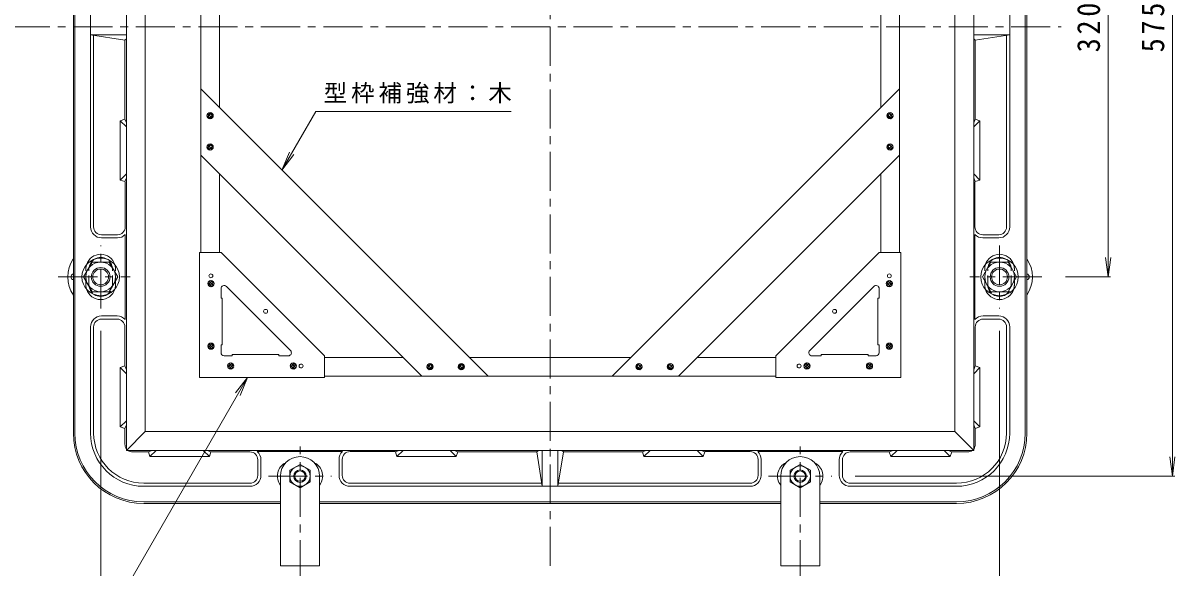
# Model space of a CAD drawing. Units: millimetres, scale not verified. Extents: x -898 to 907, y -680 to 605.
# Drawn here: x 171 to 907, y -164 to 184 of the extents above; entities that cross this region are included whole.
import ezdxf

# ---------------------------------------------------------------- set-up
doc = ezdxf.new("R2010")
doc.units = ezdxf.units.MM
doc.header["$LTSCALE"] = 5
doc.linetypes.add('CHAIN1', pattern=[8, 5, -1, 1, -1])
doc.linetypes.add('DASHED1', pattern=[1.8, 1.2, -0.6])
for name, color, linetype, lineweight in [('A-0', 4, 'Continuous', 9), ('A-1', 2, 'Continuous', 9), ('A-2', 6, 'DASHED1', 9), ('A-4', 7, 'Continuous', 9), ('A-8', 4, 'Continuous', 9), ('A-9', 4, 'Continuous', 9), ('A-A', 3, 'Continuous', 9), ('A-C', 4, 'Continuous', 9), ('A-E', 7, 'Continuous', 9)]:
    doc.layers.add(name, color=color, linetype=linetype, lineweight=lineweight)
doc.styles.add('ＭＳ ゴシック', font='')
doc.styles.get('ＭＳ ゴシック').set_extended_font_data('MS Gothic')

msp = doc.modelspace()

# ---------------------------------------------------------------- linework, layer by layer
at = {"layer": 'A-0'}
for p, q in [((284.227, 37.639), (284.227, 326.239)), ((731.227, 37.639), (731.227, 326.24)), ((296.227, 130.287), (296.227, 233.592)), ((719.227, 130.287), (719.227, 233.592)), ((296.227, 37.639), (296.227, 87.861)), ((719.227, 37.639), (719.227, 87.861)), ((363.427, -29.561), (413.648, -29.561)), ((456.074, -29.561), (559.379, -29.561)), ((601.806, -29.561), (652.027, -29.561)), ((363.427, -41.56), (652.027, -41.56))]:
    msp.add_line(p, q, dxfattribs=at)
at = {"layer": 'A-0', "color": 6}
for p, q in [((284.227, 142.287), (468.074, -41.56)), ((284.227, 142.287), (284.227, 99.861)), ((547.379, -41.561), (731.227, 142.287)), ((731.227, 99.861), (731.227, 142.287)), ((284.227, 99.861), (425.648, -41.56)), ((589.806, -41.561), (731.227, 99.861)), ((425.648, -41.56), (468.074, -41.56)), ((547.379, -41.561), (589.806, -41.561))]:
    msp.add_line(p, q, dxfattribs=at)
at = {"layer": 'A-0', "color": 2}
for p, q in [((335.227, -105.56), (335.227, -163.06)), ((360.227, -105.56), (360.227, -163.06)), ((655.227, -105.56), (655.227, -163.06)), ((680.227, -105.56), (680.227, -163.06)), ((360.227, -163.06), (335.227, -163.06)), ((655.227, -163.06), (680.227, -163.06))]:
    msp.add_line(p, q, dxfattribs=at)
at = {"layer": 'A-0'}
msp.add_circle((795.227, 21.94), 5.053, dxfattribs=at)
at = {"layer": 'A-0', "color": 2}
for centre in [(347.727, -105.56), (667.727, -105.56)]:
    msp.add_arc(centre, 12.5, 0, 180, dxfattribs=at)
at = {"layer": 'A-1'}
for p, q in [((236.727, -89.061), (236.727, 452.939)), ((778.727, 452.939), (778.727, -89.061)), ((202.727, -78.061), (202.727, 441.939)), ((203.727, -78.061), (203.727, 441.939)), ((248.727, -77.061), (248.727, 440.94)), ((766.727, 440.94), (766.727, -77.061)), ((811.727, 441.939), (811.727, -78.06)), ((812.727, 441.939), (812.727, -78.06)), ((213.727, 53.939), (213.727, 309.94)), ((801.727, 309.94), (801.727, 53.939)), ((235.727, 173.44), (213.727, 176.939)), ((213.727, 176.939), (236.727, 176.939)), ((801.727, 176.939), (778.727, 176.939)), ((779.727, 173.44), (801.727, 176.939)), ((215.727, 53.939), (215.727, 176.621)), ((235.727, 173.44), (236.727, 174.427)), ((235.727, 122.937), (235.727, 173.44)), ((779.727, 173.44), (778.727, 174.427)), ((779.727, 122.937), (779.727, 173.44)), ((799.727, 53.939), (799.727, 176.621)), ((235.727, 122.937), (232.718, 121.939)), ((232.718, 121.939), (236.727, 117.978)), ((232.718, 121.939), (232.718, 83.94)), ((235.727, 122.937), (236.727, 120.501)), ((779.727, 122.937), (778.727, 120.501)), ((782.735, 121.939), (778.727, 117.978)), ((779.727, 122.937), (782.735, 121.939)), ((782.735, 121.939), (782.735, 83.94)), ((236.727, 87.901), (232.718, 83.94)), ((235.727, 82.942), (232.718, 83.94)), ((236.727, 85.38), (235.727, 82.942)), ((235.952, 82.867), (235.952, 53.939)), ((778.727, 87.901), (782.735, 83.94)), ((778.727, 85.38), (779.727, 82.942)), ((779.501, 82.867), (779.501, 53.939)), ((779.727, 82.942), (782.735, 83.94)), ((230.953, 48.939), (220.727, 48.939)), ((220.727, 46.94), (230.953, 46.94)), ((235.952, 49.04), (235.952, -5.403)), ((779.501, 49.04), (779.501, -5.403)), ((784.501, 48.939), (794.727, 48.939)), ((794.727, 46.939), (784.501, 46.939)), ((220.727, -3.061), (230.727, -3.061)), ((230.727, -5.061), (220.727, -5.061)), ((794.727, -3.061), (784.727, -3.061)), ((784.727, -5.061), (794.727, -5.061)), ((213.727, -78.061), (213.727, -10.061)), ((215.727, -78.061), (215.727, -10.061)), ((235.727, -35.064), (235.727, -10.061)), ((779.727, -35.063), (779.727, -10.061)), ((799.727, -78.06), (799.727, -10.061)), ((801.727, -78.06), (801.727, -10.061)), ((235.727, -35.064), (232.718, -36.061)), ((232.718, -36.061), (236.727, -40.022)), ((232.718, -36.061), (232.718, -74.061)), ((235.727, -35.064), (236.727, -37.499)), ((779.727, -35.063), (778.727, -37.499)), ((782.735, -36.061), (778.727, -40.022)), ((779.727, -35.063), (782.735, -36.061)), ((782.735, -36.061), (782.735, -74.061)), ((236.727, -70.099), (232.718, -74.061)), ((236.727, -72.62), (235.727, -75.058)), ((778.727, -70.099), (782.735, -74.061)), ((778.727, -72.62), (779.727, -75.058)), ((235.727, -75.058), (232.718, -74.061)), ((235.727, -85.06), (235.727, -75.058)), ((248.727, -77.061), (236.727, -89.061)), ((766.727, -77.061), (248.727, -77.061)), ((766.727, -77.061), (778.727, -89.061)), ((779.727, -75.058), (782.735, -74.061)), ((779.727, -85.06), (779.727, -75.058)), ((778.727, -89.061), (236.727, -89.061)), ((240.727, -90.06), (250.729, -90.06)), ((253.168, -89.061), (250.729, -90.06)), ((250.729, -90.06), (251.727, -93.069)), ((255.688, -89.061), (251.727, -93.069)), ((289.727, -93.069), (251.727, -93.069)), ((289.727, -93.069), (285.765, -89.061)), ((290.724, -90.06), (288.289, -89.061)), ((290.724, -90.06), (289.727, -93.069)), ((290.724, -90.06), (315.727, -90.06)), ((374.828, -89.835), (320.384, -89.835)), ((320.727, -95.061), (320.727, -105.061)), ((322.727, -105.061), (322.727, -95.061)), ((372.727, -105.061), (372.727, -94.835)), ((374.727, -94.835), (374.727, -105.061)), ((408.655, -89.835), (379.727, -89.835)), ((411.168, -89.061), (408.73, -90.06)), ((408.73, -90.06), (409.727, -93.069)), ((413.688, -89.061), (409.727, -93.069)), ((447.727, -93.069), (409.727, -93.069)), ((447.727, -93.069), (443.765, -89.061)), ((448.724, -90.06), (446.288, -89.061)), ((448.724, -90.06), (447.727, -93.069)), ((448.724, -90.06), (499.227, -90.06)), ((499.227, -90.06), (500.215, -89.06)), ((499.227, -90.06), (502.727, -112.06)), ((502.727, -112.06), (502.727, -89.06)), ((512.727, -112.06), (512.727, -89.06)), ((516.227, -90.06), (512.727, -112.06)), ((516.227, -90.06), (515.239, -89.06)), ((566.73, -90.06), (516.227, -90.06)), ((566.73, -90.06), (569.165, -89.061)), ((566.73, -90.06), (567.727, -93.069)), ((567.727, -93.069), (571.688, -89.061)), ((567.727, -93.069), (605.727, -93.069)), ((601.765, -89.061), (605.727, -93.069)), ((604.286, -89.061), (606.724, -90.06)), ((606.724, -90.06), (605.727, -93.069)), ((606.799, -89.835), (635.727, -89.835)), ((640.626, -89.835), (695.069, -89.835)), ((640.727, -94.835), (640.727, -105.061)), ((642.727, -105.061), (642.727, -94.835)), ((692.727, -105.061), (692.727, -95.061)), ((694.727, -95.061), (694.727, -105.061)), ((724.73, -90.06), (699.727, -90.06)), ((724.73, -90.06), (727.165, -89.061)), ((724.73, -90.06), (725.727, -93.069)), ((725.727, -93.069), (729.688, -89.061)), ((725.727, -93.069), (763.727, -93.069)), ((759.765, -89.061), (763.727, -93.069)), ((762.286, -89.061), (764.724, -90.06)), ((764.724, -90.06), (763.727, -93.069)), ((774.727, -90.06), (764.724, -90.06)), ((347.727, -98.06), (341.227, -101.813)), ((341.227, -109.308), (341.227, -101.813)), ((347.727, -98.06), (354.227, -101.813)), ((667.727, -98.06), (661.227, -101.813)), ((667.727, -98.06), (674.227, -101.813)), ((674.227, -109.308), (674.227, -101.813)), ((247.727, -110.061), (315.727, -110.061)), ((347.727, -113.06), (341.227, -109.308)), ((379.727, -110.061), (502.409, -110.061)), ((635.727, -110.061), (513.045, -110.061)), ((667.727, -113.06), (674.227, -109.308)), ((767.727, -110.061), (699.727, -110.061)), ((247.727, -112.06), (315.727, -112.06)), ((379.727, -112.06), (635.727, -112.06)), ((767.727, -112.06), (699.727, -112.06)), ((247.727, -122.061), (335.227, -122.061)), ((247.727, -123.06), (335.227, -123.06)), ((360.227, -122.061), (655.227, -122.061)), ((360.227, -123.06), (655.227, -123.06)), ((680.227, -122.061), (767.727, -122.061)), ((680.227, -123.06), (767.727, -123.06))]:
    msp.add_line(p, q, dxfattribs=at)
at = {"layer": 'A-1', "linetype": 'CHAIN1'}
for p, q in [((220.227, 1.721), (220.227, 42.109)), ((795.227, 42.158), (795.227, 1.77)), ((193.088, 21.94), (239.118, 21.94)), ((822.365, 21.94), (776.335, 21.94)), ((347.727, -171.56), (347.727, -86.669)), ((667.727, -171.56), (667.727, -86.669)), ((327.508, -105.56), (367.896, -105.56)), ((647.508, -105.56), (687.896, -105.56))]:
    msp.add_line(p, q, dxfattribs=at)
at = {"layer": 'A-1'}
for points in [[(347.727, -113.06), (354.227, -109.308), (354.227, -101.813)], [(667.727, -113.06), (661.227, -109.308), (661.227, -101.813)]]:
    msp.add_lwpolyline(points, dxfattribs=at)
for centre, radius in [((347.727, -105.555), 6.5), ((347.727, -105.56), 4), ((347.727, -105.56), 3.324), ((667.727, -105.555), 6.5), ((667.727, -105.56), 4), ((667.727, -105.56), 3.324)]:
    msp.add_circle(centre, radius, dxfattribs=at)
for centre, radius, start, end in [((220.727, 53.939), 7, 180, 270), ((220.727, 53.939), 5, 180, 270), ((230.953, 53.939), 5, 270, 0), ((784.501, 53.939), 5, 180, 270), ((794.727, 53.939), 5, 270, 0), ((794.727, 53.939), 7, 270, 0), ((230.953, 53.939), 7, 270, 315.58559), ((784.501, 53.939), 7, 224.41441, 270), ((220.727, -10.061), 7, 90, 180), ((220.727, -10.061), 5, 90, 180), ((230.727, -10.061), 7, 41.70929, 90), ((230.727, -10.061), 5, 0, 90), ((784.727, -10.061), 7, 90, 138.29071), ((784.727, -10.061), 5, 90, 180), ((794.727, -10.061), 7, 0, 90), ((794.727, -10.061), 5, 0, 90), ((247.727, -78.061), 45, 180, 270), ((247.727, -78.061), 44, 180, 270), ((247.727, -78.061), 34, 180, 270), ((247.727, -78.061), 32, 180, 270), ((767.727, -78.06), 45, 270, 0), ((767.727, -78.06), 44, 270, 0), ((767.727, -78.06), 34, 270, 0), ((767.727, -78.06), 32, 270, 0), ((240.727, -85.06), 5, 180, 216.86945), ((774.727, -85.06), 5, 323.13055, 0), ((240.727, -85.06), 5, 233.13039, 270), ((315.727, -95.061), 5, 0, 90), ((315.727, -95.061), 7, 0, 48.29071), ((379.727, -94.835), 7, 134.41441, 180), ((379.727, -94.835), 5, 90, 180), ((635.727, -94.835), 5, 0, 90), ((635.727, -94.835), 7, 0, 45.58559), ((699.727, -95.061), 7, 131.70929, 180), ((699.727, -95.061), 5, 90, 180), ((774.727, -85.06), 5, 270, 306.86961), ((342.727, -105.56), 9.5, 115.56781, 217.86365), ((352.727, -105.56), 9.5, 322.13635, 64.43219), ((662.727, -105.56), 9.5, 115.56781, 217.86365), ((672.727, -105.56), 9.5, 322.13635, 64.43219), ((315.727, -105.061), 5, 270, 0), ((315.727, -105.061), 7, 270, 0), ((379.727, -105.061), 7, 180, 270), ((379.727, -105.061), 5, 180, 270), ((635.727, -105.061), 5, 270, 0), ((635.727, -105.061), 7, 270, 0), ((699.727, -105.061), 7, 180, 270), ((699.727, -105.061), 5, 180, 270)]:
    msp.add_arc(centre, radius, start, end, dxfattribs=at)
at = {"layer": 'A-2', "color": 4, "linetype": 'CHAIN1'}
for p, q in [((507.727, -163.061), (507.727, 526.94)), ((162.727, 181.939), (834.617, 181.939))]:
    msp.add_line(p, q, dxfattribs=at)
at = {"layer": 'A-2'}
for p, q in [((210.727, 16.94), (210.727, 26.939)), ((212.727, 16.94), (212.727, 26.939)), ((227.727, 16.94), (227.727, 26.939)), ((229.726, 16.94), (229.726, 26.939)), ((785.727, 16.94), (785.727, 26.939)), ((787.727, 16.94), (787.727, 26.939)), ((802.727, 16.94), (802.727, 26.939)), ((804.726, 16.94), (804.726, 26.939))]:
    msp.add_line(p, q, dxfattribs=at)
for centre, radius, start, end in [((220.227, 26.939), 9.5, 162.38255, 180), ((220.227, 26.939), 7.5, 123.20483, 180), ((220.227, 26.939), 7.5, 0, 56.79515), ((220.227, 26.939), 9.5, 0, 17.61743), ((795.227, 26.939), 9.5, 162.38257, 180), ((795.227, 26.939), 7.5, 123.20485, 180), ((795.227, 26.939), 7.5, 0, 56.79517), ((795.227, 26.939), 9.5, 0, 17.61745), ((220.227, 16.94), 9.5, 180, 197.61557), ((220.227, 16.94), 7.5, 180, 258.2621), ((220.227, 16.94), 7.5, 281.7379, 0), ((220.227, 16.94), 9.5, 342.38441, 0), ((795.227, 16.94), 9.5, 180, 197.61559), ((795.227, 16.94), 7.5, 180, 258.2621), ((795.227, 16.94), 7.5, 281.7379, 0), ((795.227, 16.94), 9.5, 342.38443, 0)]:
    msp.add_arc(centre, radius, start, end, dxfattribs=at)
at = {"layer": 'A-2', "linetype": 'Continuous'}
for centre, radius, start, end in [((220.227, 26.939), 9.5, 90, 162.38255), ((220.227, 26.939), 7.5, 90, 123.20483), ((220.227, 26.939), 9.5, 17.61743, 90), ((220.227, 26.939), 7.5, 56.79515, 90), ((795.227, 26.939), 9.5, 90, 162.38257), ((795.227, 26.939), 7.5, 90, 123.20485), ((795.227, 26.939), 9.5, 17.61745, 90), ((795.227, 26.939), 7.5, 56.79517, 90), ((220.227, 16.94), 9.5, 197.61557, 270), ((220.227, 16.94), 7.5, 236.78932, 270), ((220.227, 16.94), 9.5, 270, 342.38441), ((220.227, 16.94), 7.5, 270, 303.21066), ((795.227, 16.94), 9.5, 197.61559, 270), ((795.227, 16.94), 7.5, 236.78934, 270), ((795.227, 16.94), 9.5, 270, 342.38443), ((795.227, 16.94), 7.5, 270, 303.21068)]:
    msp.add_arc(centre, radius, start, end, dxfattribs=at)
at = {"layer": 'A-4'}
for p, q in [((905.825, -105.56), (905.825, 469.439)), ((864.698, 21.94), (864.698, 341.939)), ((864.698, 21.94), (863.066, 34.333)), ((864.698, 21.94), (866.329, 34.333)), ((866.198, 21.94), (837.365, 21.94)), ((220.227, -249.306), (220.227, -12.56)), ((795.227, -249.306), (795.227, -12.56)), ((905.825, -105.56), (904.193, -93.167)), ((905.825, -105.56), (907.457, -93.167)), ((907.325, -105.56), (702.896, -105.56))]:
    msp.add_line(p, q, dxfattribs=at)
at = {"layer": 'A-8'}
for p, q in [((291.046, 126.898), (288.402, 124.255)), ((288.674, 126.334), (291.487, 123.521)), ((292.084, 125.816), (289.485, 123.216)), ((290.062, 127.067), (292.22, 124.909)), ((725.391, 127.067), (723.233, 124.909)), ((723.369, 125.816), (725.969, 123.216)), ((726.78, 126.334), (723.966, 123.521)), ((724.408, 126.898), (727.051, 124.255)), ((288.283, 124.604), (289.757, 123.13)), ((727.171, 124.604), (725.697, 123.13)), ((288.283, 104.604), (289.757, 103.13)), ((291.046, 106.898), (288.402, 104.255)), ((288.674, 106.334), (291.487, 103.521)), ((292.084, 105.816), (289.485, 103.216)), ((290.062, 107.067), (292.22, 104.909)), ((725.391, 107.067), (723.233, 104.909)), ((723.369, 105.816), (725.969, 103.216)), ((726.78, 106.334), (723.966, 103.521)), ((724.408, 106.898), (727.051, 104.255)), ((727.171, 104.604), (725.697, 103.13)), ((430.391, -37.504), (428.917, -36.03)), ((431.603, -33.703), (429.004, -36.302)), ((432.121, -37.113), (429.308, -34.3)), ((432.686, -34.742), (430.042, -37.385)), ((432.854, -35.725), (430.697, -33.567)), ((450.391, -37.504), (448.917, -36.03)), ((451.603, -33.703), (449.004, -36.302)), ((452.121, -37.113), (449.308, -34.3)), ((452.686, -34.742), (450.042, -37.385)), ((452.854, -35.725), (450.697, -33.567)), ((562.599, -35.725), (564.757, -33.567)), ((562.768, -34.742), (565.411, -37.385)), ((563.332, -37.113), (566.145, -34.3)), ((563.85, -33.703), (566.45, -36.302)), ((565.062, -37.504), (566.536, -36.03)), ((582.599, -35.725), (584.757, -33.567)), ((582.768, -34.742), (585.411, -37.385)), ((583.332, -37.113), (586.145, -34.3)), ((583.851, -33.703), (586.45, -36.302)), ((585.062, -37.504), (586.536, -36.03))]:
    msp.add_line(p, q, dxfattribs=at)
for centre in [(290.227, 125.074), (725.227, 125.074), (290.227, 105.074), (725.227, 105.074), (430.861, -35.56), (450.861, -35.56), (564.593, -35.56), (584.592, -35.56)]:
    msp.add_circle(centre, 2, dxfattribs=at)
at = {"layer": 'A-8', "color": 6, "linetype": 'DASHED1'}
for centre in [(290.227, 125.074), (725.227, 125.074), (290.227, 105.074), (725.227, 105.074), (430.861, -35.56), (450.861, -35.56), (564.593, -35.56), (584.592, -35.56)]:
    msp.add_circle(centre, 1.25, dxfattribs=at)
at = {"layer": 'A-9'}
for p, q in [((209.277, 21.94), (214.762, 31.439)), ((806.176, 21.94), (800.691, 31.439)), ((209.277, 21.94), (214.762, 12.44)), ((231.177, 21.94), (225.692, 12.44)), ((784.277, 21.94), (789.762, 12.44)), ((806.176, 21.94), (800.691, 12.44)), ((225.692, 12.44), (214.762, 12.44)), ((789.762, 12.44), (800.691, 12.44))]:
    msp.add_line(p, q, dxfattribs=at)
for points in [[(231.177, 21.94), (225.692, 31.439), (214.762, 31.439)], [(784.277, 21.94), (789.762, 31.439), (800.691, 31.439)]]:
    msp.add_lwpolyline(points, dxfattribs=at)
at = {"layer": 'A-9', "color": 6}
for centre in [(220.227, 21.94), (795.227, 21.94)]:
    msp.add_circle(centre, 12, dxfattribs=at)
at = {"layer": 'A-9'}
for centre in [(220.208, 21.94), (795.246, 21.94)]:
    msp.add_circle(centre, 9.5, dxfattribs=at)
at = {"layer": 'A-9', "color": 3}
for centre, radius in [((220.227, 21.94), 6), ((220.227, 21.94), 5.053), ((795.227, 21.94), 6)]:
    msp.add_circle(centre, radius, dxfattribs=at)
at = {"layer": 'A-9', "color": 2}
for centre, radius, start, end in [((220.227, 21.94), 21, 146.67162, 213.55884), ((220.227, 21.94), 21, 146.38948, 146.67162), ((795.227, 21.94), 21, 33.32838, 33.61052), ((795.227, 21.94), 21, 326.44116, 33.32838), ((203.227, 21.94), 2, 104.46803, 255.53195), ((812.227, 21.94), 2, 284.46805, 75.53197)]:
    msp.add_arc(centre, radius, start, end, dxfattribs=at)
at = {"layer": 'A-A'}
for p, q in [((283.427, -42.361), (283.427, 37.639)), ((283.427, 37.639), (297.227, 37.639)), ((297.227, 37.639), (363.427, -28.561)), ((652.027, -28.561), (718.227, 37.639)), ((732.027, 37.639), (718.227, 37.639)), ((732.027, -42.361), (732.027, 37.639)), ((341.628, -25.147), (300.641, 15.84)), ((714.813, 15.84), (673.826, -25.146)), ((297.227, 14.426), (297.227, 8.439)), ((298.026, 8.439), (297.227, 8.439)), ((298.026, -21.561), (298.026, 8.439)), ((717.427, 8.44), (718.227, 8.44)), ((717.427, -21.561), (717.427, 8.44)), ((718.227, 14.426), (718.227, 8.44)), ((298.026, -21.561), (297.227, -21.561)), ((297.227, -26.561), (297.227, -21.561)), ((717.427, -21.561), (718.227, -21.561)), ((718.227, -26.561), (718.227, -21.561)), ((299.226, -28.561), (304.227, -28.561)), ((304.227, -27.761), (304.227, -28.561)), ((304.227, -27.761), (334.227, -27.761)), ((334.227, -27.761), (334.227, -28.561)), ((340.213, -28.561), (334.227, -28.561)), ((363.427, -42.361), (363.427, -28.561)), ((652.027, -42.361), (652.027, -28.561)), ((675.24, -28.561), (681.227, -28.561)), ((681.227, -27.761), (681.227, -28.561)), ((711.227, -27.761), (681.227, -27.761)), ((711.227, -27.761), (711.227, -28.561)), ((716.227, -28.561), (711.227, -28.561)), ((283.427, -42.361), (363.427, -42.361)), ((732.027, -42.361), (652.027, -42.361))]:
    msp.add_line(p, q, dxfattribs=at)
for centre in [(290.727, 22.639), (724.727, 22.639), (325.73, -0.057), (689.723, -0.057), (348.427, -35.061), (667.027, -35.061)]:
    msp.add_circle(centre, 1.25, dxfattribs=at)
for centre, start, end in [((299.226, 14.426), 45.00075, 180), ((716.227, 14.426), 0, 134.99925), ((299.226, -26.561), 180, 270), ((340.213, -26.561), 270, 44.99925), ((675.24, -26.561), 135.00075, 270), ((716.227, -26.561), 270, 0)]:
    msp.add_arc(centre, 2, start, end, dxfattribs=at)
at = {"layer": 'A-C'}
for p, q in [((288.803, 18.186), (291.273, 15.715)), ((291.554, 19.46), (288.906, 16.812)), ((289.817, 19.421), (288.945, 18.548)), ((289.481, 19.204), (292.291, 16.394)), ((292.448, 18.657), (289.708, 15.918)), ((290.743, 19.639), (292.726, 17.656)), ((292.675, 17.187), (291.179, 15.691)), ((722.727, 17.656), (724.711, 19.64)), ((722.906, 18.467), (725.554, 15.818)), ((722.945, 16.731), (723.818, 15.858)), ((723.162, 16.394), (725.973, 19.204)), ((723.709, 19.361), (726.449, 16.622)), ((724.181, 15.715), (726.651, 18.186)), ((725.179, 19.587), (726.675, 18.092)), ((288.803, -21.814), (291.273, -24.285)), ((291.554, -20.54), (288.906, -23.188)), ((289.817, -20.579), (288.945, -21.452)), ((289.481, -20.796), (292.291, -23.606)), ((292.448, -21.343), (289.708, -24.082)), ((290.743, -20.361), (292.726, -22.344)), ((722.727, -22.344), (724.711, -20.361)), ((722.906, -21.534), (725.554, -24.182)), ((723.162, -23.606), (725.973, -20.796)), ((723.709, -20.639), (726.449, -23.379)), ((724.181, -24.284), (726.651, -21.814)), ((725.179, -20.413), (726.675, -21.909)), ((292.675, -22.813), (291.179, -24.309)), ((722.945, -23.27), (723.818, -24.143)), ((301.503, -34.515), (303.973, -36.985)), ((304.254, -33.24), (301.606, -35.888)), ((302.518, -33.279), (301.645, -34.152)), ((302.181, -33.496), (304.992, -36.306)), ((305.148, -34.043), (302.409, -36.782)), ((303.443, -33.061), (305.427, -35.044)), ((305.375, -35.513), (303.879, -37.009)), ((341.503, -34.515), (343.973, -36.985)), ((344.254, -33.24), (341.606, -35.888)), ((342.518, -33.279), (341.645, -34.152)), ((342.181, -33.496), (344.991, -36.306)), ((345.148, -34.043), (342.409, -36.782)), ((343.444, -33.061), (345.427, -35.044)), ((345.375, -35.513), (343.879, -37.009)), ((670.027, -35.044), (672.01, -33.061)), ((670.206, -34.233), (672.854, -36.882)), ((670.245, -35.97), (671.118, -36.843)), ((670.462, -36.306), (673.272, -33.496)), ((671.009, -33.34), (673.749, -36.079)), ((671.48, -36.985), (673.951, -34.515)), ((672.479, -33.113), (673.975, -34.608)), ((710.027, -35.044), (712.01, -33.061)), ((710.206, -34.233), (712.855, -36.882)), ((710.245, -35.97), (711.118, -36.843)), ((710.462, -36.306), (713.272, -33.496)), ((711.009, -33.34), (713.749, -36.079)), ((711.481, -36.985), (713.951, -34.515)), ((712.479, -33.113), (713.975, -34.608))]:
    msp.add_line(p, q, dxfattribs=at)
for centre in [(290.727, 17.639), (724.727, 17.639), (290.727, -22.361), (724.727, -22.361), (303.426, -35.061), (343.427, -35.061), (672.027, -35.061), (712.027, -35.061)]:
    msp.add_circle(centre, 2, dxfattribs=at)
at = {"layer": 'A-E'}
for p, q in [((336.189, 90.325), (340.972, 101.874)), ((336.189, 90.325), (343.798, 100.242)), ((314.226, -42.361), (171.365, -289.804)), ((314.226, -42.361), (306.559, -52.233)), ((314.226, -42.361), (309.376, -53.881))]:
    msp.add_line(p, q, dxfattribs=at)
msp.add_lwpolyline([(336.189, 90.325), (357.839, 127.825), (482.839, 127.825)], dxfattribs=at)

# ---------------------------------------------------------------- texts
at = {"layer": 'A-4', "color": 2, "char_height": 14.66, "attachment_point": 7, "rotation": 90, "style": 'ＭＳ ゴシック'}
for s, insert in [('\\T1.27;\\W0.9;320', (859.698, 165.69)), ('\\T1.27;\\W0.9;575', (900.825, 165.69))]:
    msp.add_mtext(s, dxfattribs=dict(at, insert=insert))
at = {"layer": 'A-E', "insert": (362.839, 132.825), "char_height": 11, "attachment_point": 7, "style": 'ＭＳ ゴシック'}
msp.add_mtext('\\T1.17;型枠補強材：木', dxfattribs=at)

doc.saveas('drawing.dxf')
